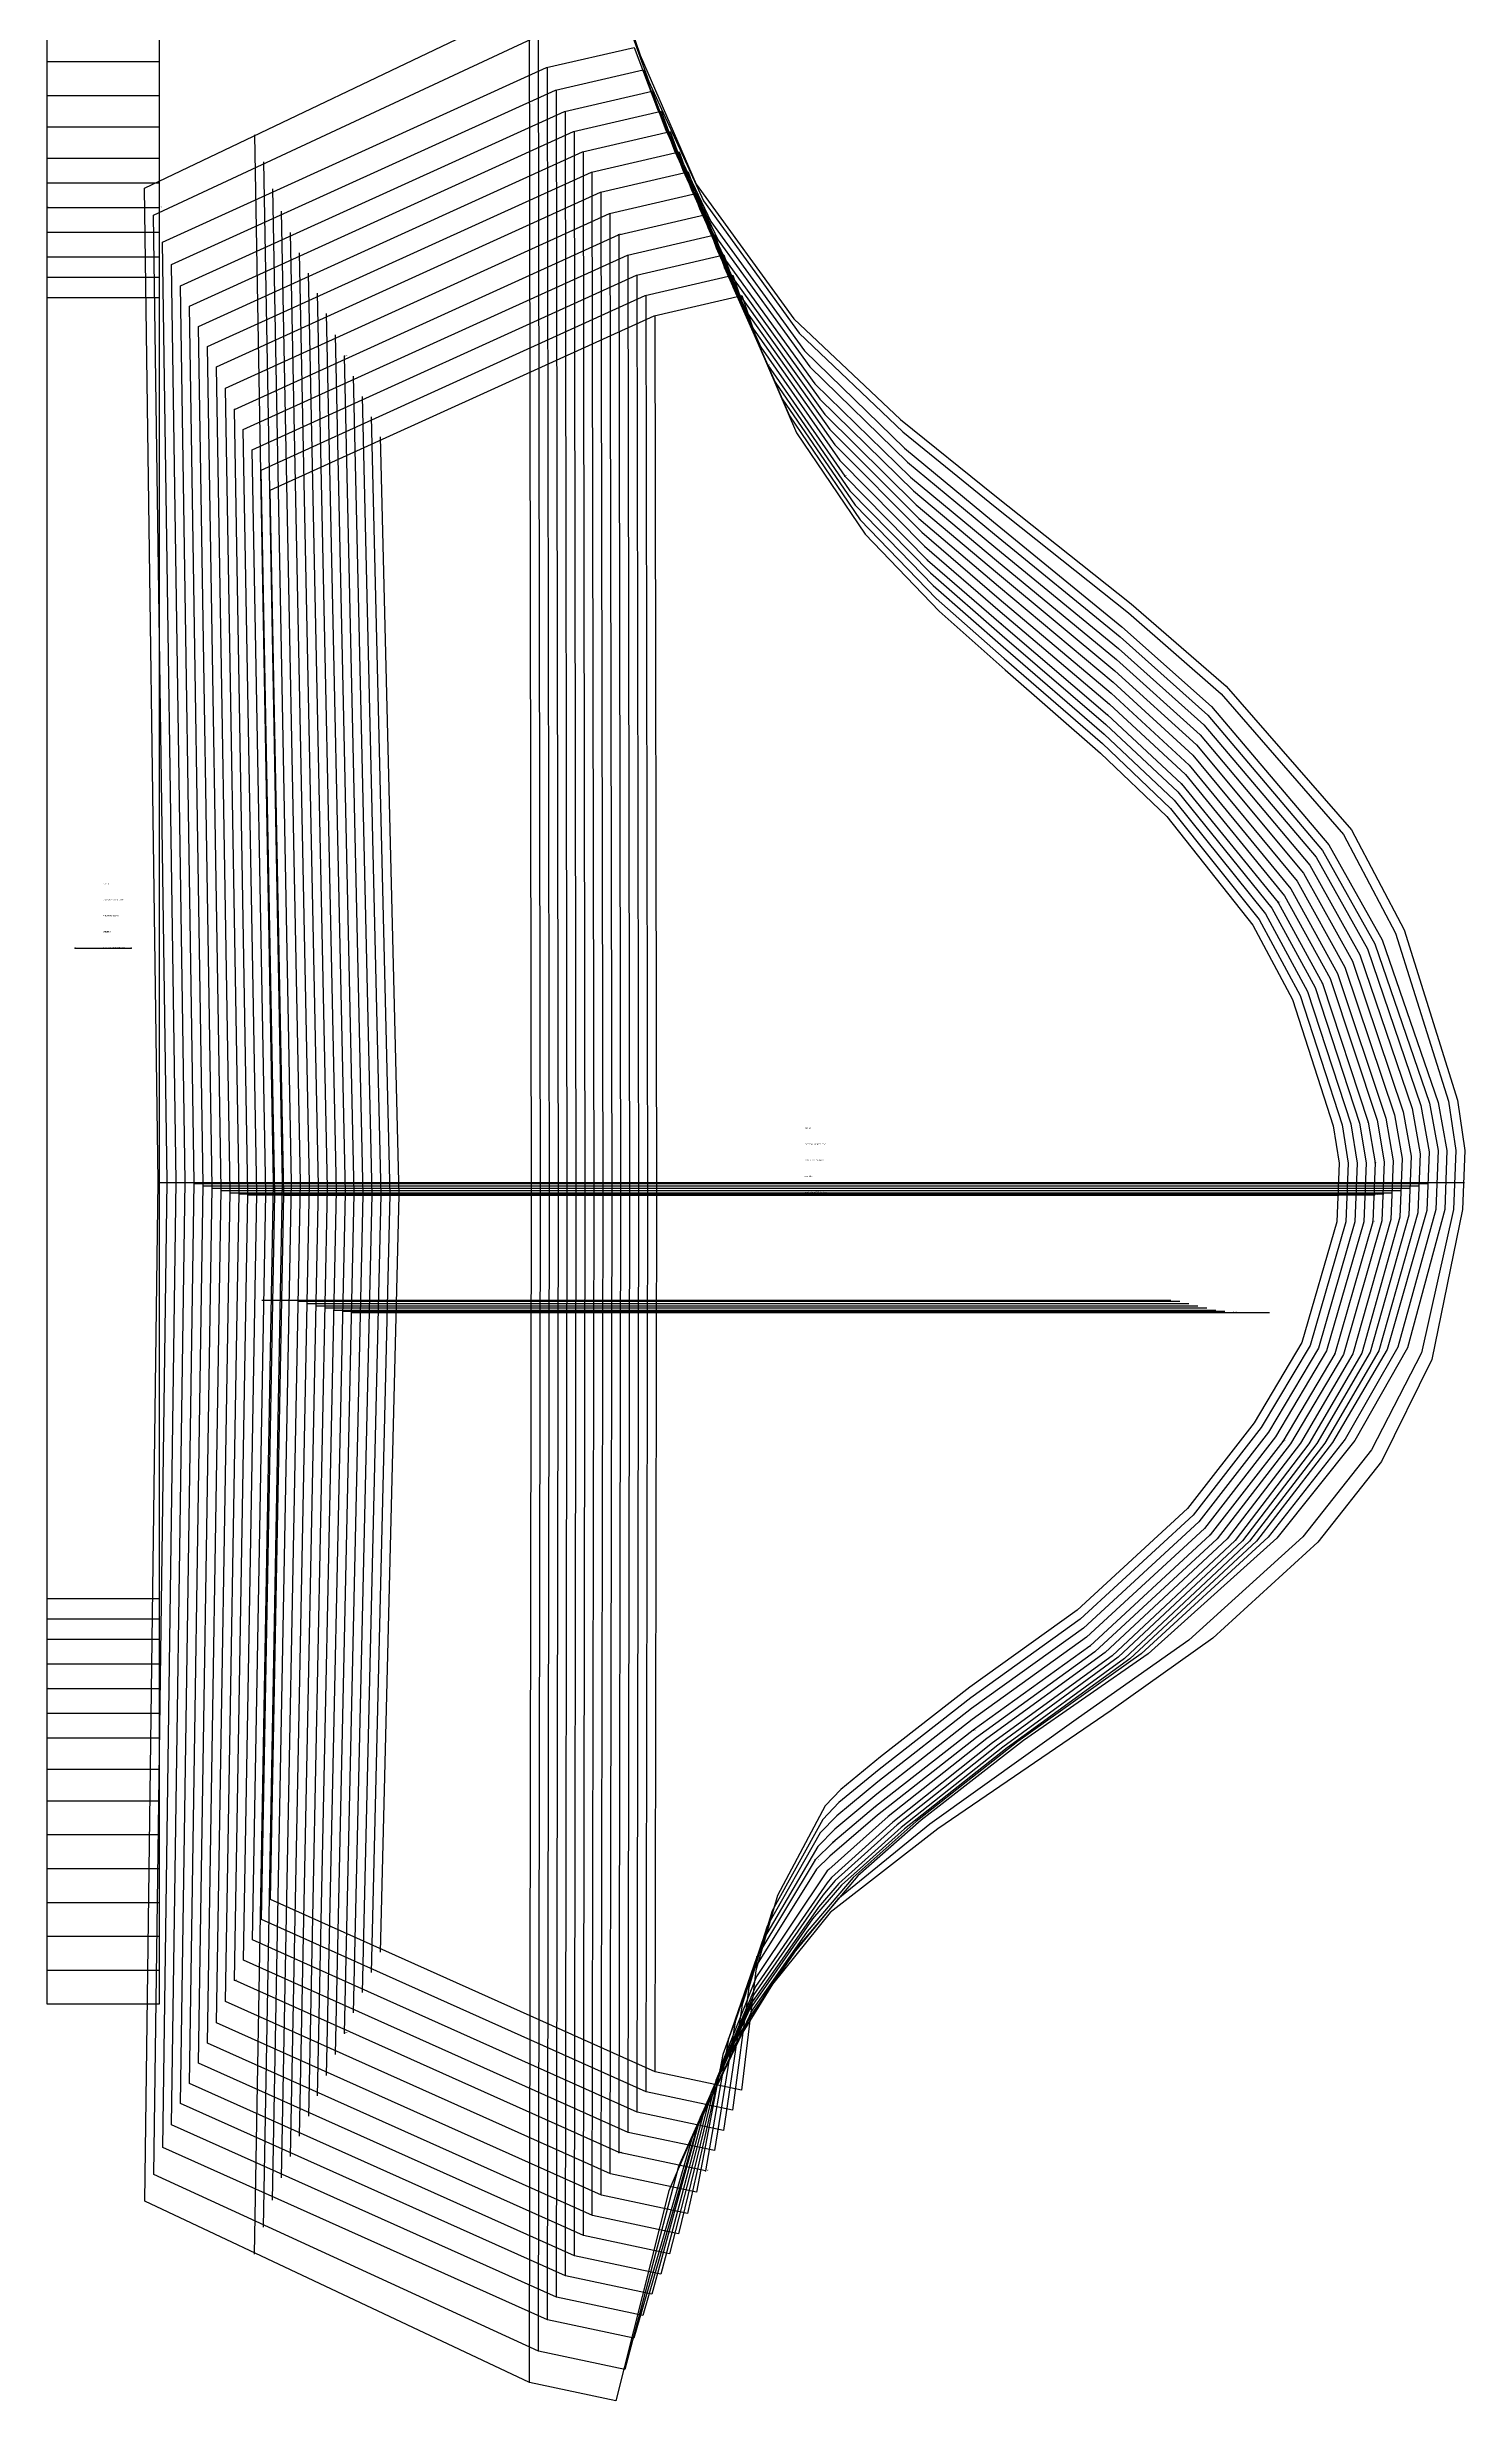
# Model space of a CAD drawing. Extents: x -839 to 1721, y -537 to 682.
# Drawn here: x 418 to 734, y -536 to -11 of the extents above; entities that cross this region are included whole.
import ezdxf

# ---------------------------------------------------------------- set-up
doc = ezdxf.new("R2010")
doc.units = 0

# ---------------------------------------------------------------- blocks, each defined once
blk = doc.blocks.new('GMG1016S19-CU_42')
at = {"layer": '1'}
for points in [[(418.2187, -357.2231), (418.2187, -67.2516)], [(418.2187, -67.2516), (443.2199, -67.2516)], [(443.2199, -67.2516), (443.2199, -357.2231)], [(443.2199, -357.2231), (418.2187, -357.2231)]]:
    blk.add_lwpolyline(points, dxfattribs=at)
at = {"layer": '5'}
blk.add_line((424.4696, -212.2374), (436.9715, -212.2374), dxfattribs=at)
at = {"layer": '6'}
blk.add_line((443.2199, -67.2516), (443.2199, -357.2231), dxfattribs=at)
at = {"layer": '7'}
blk.add_line((424.4696, -212.2374), (436.9715, -212.2374), dxfattribs=at)
at = {"layer": '1'}
for s, p in [('SIZE: 42', (430.718, -208.6814)), ('Piece Name: GMG1016S19-CU', (430.718, -212.2374))]:
    blk.add_text(s, height=0.25, dxfattribs=at).set_placement(p)
blk = doc.blocks.new('GMG1016S19-CU_44')
at = {"layer": '1'}
for points in [[(418.2187, -361.7265), (418.2187, -62.7457)], [(418.2187, -62.7457), (443.2199, -62.7457)], [(443.2199, -62.7457), (443.2199, -361.7265)], [(443.2199, -361.7265), (418.2187, -361.7265)]]:
    blk.add_lwpolyline(points, dxfattribs=at)
at = {"layer": '5'}
blk.add_line((424.4696, -212.2348), (436.9715, -212.2348), dxfattribs=at)
at = {"layer": '6'}
blk.add_line((443.2199, -62.7457), (443.2199, -361.7265), dxfattribs=at)
at = {"layer": '7'}
blk.add_line((424.4696, -212.2348), (436.9715, -212.2348), dxfattribs=at)
at = {"layer": '1'}
for s, p in [('SIZE: 44', (430.718, -208.6788)), ('Piece Name: GMG1016S19-CU', (430.718, -212.2348))]:
    blk.add_text(s, height=0.25, dxfattribs=at).set_placement(p)
blk = doc.blocks.new('GMG1016S19-CU_46')
at = {"layer": '1'}
for points in [[(418.2187, -366.2401), (418.2187, -58.2372)], [(418.2187, -58.2372), (443.2199, -58.2372)], [(443.2199, -58.2372), (443.2199, -366.2401)], [(443.2199, -366.2401), (418.2187, -366.2401)]]:
    blk.add_lwpolyline(points, dxfattribs=at)
at = {"layer": '5'}
blk.add_line((424.4696, -212.2374), (436.9715, -212.2374), dxfattribs=at)
at = {"layer": '6'}
blk.add_line((443.2199, -58.2372), (443.2199, -366.2401), dxfattribs=at)
at = {"layer": '7'}
blk.add_line((424.4696, -212.2374), (436.9715, -212.2374), dxfattribs=at)
at = {"layer": '1'}
for s, p in [('SIZE: 46', (430.718, -208.6814)), ('Piece Name: GMG1016S19-CU', (430.718, -212.2374))]:
    blk.add_text(s, height=0.25, dxfattribs=at).set_placement(p)
blk = doc.blocks.new('GMG1016S19-CU_48')
at = {"layer": '1'}
for points in [[(418.2187, -371.7392), (418.2187, -52.7381)], [(418.2187, -52.7381), (443.2199, -52.7381)], [(443.2199, -52.7381), (443.2199, -371.7392)], [(443.2199, -371.7392), (418.2187, -371.7392)]]:
    blk.add_lwpolyline(points, dxfattribs=at)
at = {"layer": '5'}
blk.add_line((424.4696, -212.2374), (436.9715, -212.2374), dxfattribs=at)
at = {"layer": '6'}
blk.add_line((443.2199, -52.7381), (443.2199, -371.7392), dxfattribs=at)
at = {"layer": '7'}
blk.add_line((424.4696, -212.2374), (436.9715, -212.2374), dxfattribs=at)
at = {"layer": '1'}
for s, p in [('SIZE: 48', (430.718, -208.6814)), ('Piece Name: GMG1016S19-CU', (430.718, -212.2374))]:
    blk.add_text(s, height=0.25, dxfattribs=at).set_placement(p)
blk = doc.blocks.new('GMG1016S19-CU_50')
at = {"layer": '1'}
for points in [[(418.2187, -377.2383), (418.2187, -47.239)], [(418.2187, -47.239), (443.2199, -47.239)], [(443.2199, -47.239), (443.2199, -377.2383)], [(443.2199, -377.2383), (418.2187, -377.2383)]]:
    blk.add_lwpolyline(points, dxfattribs=at)
at = {"layer": '2'}
for p in [(418.2187, -47.239), (418.2187, -47.239), (443.2199, -47.239), (443.2199, -47.239), (424.4696, -212.2374), (436.9715, -212.2374), (418.2187, -377.2383), (418.2187, -377.2383), (443.2199, -377.2383)]:
    blk.add_point(p, dxfattribs=at)
at = {"layer": '4'}
for p in [(443.2199, -47.239, -3.998), (443.2199, -47.239, -3.998), (443.2199, -377.2383, -3.998)]:
    blk.add_point(p, dxfattribs=at)
at = {"layer": '5'}
blk.add_line((424.4696, -212.2374), (436.9715, -212.2374), dxfattribs=at)
at = {"layer": '6'}
blk.add_line((443.2199, -47.239), (443.2199, -377.2383), dxfattribs=at)
at = {"layer": '7'}
blk.add_line((424.4696, -212.2374), (436.9715, -212.2374), dxfattribs=at)
at = {"layer": '1'}
for s, p in [('SIZE: 50', (430.718, -198.0134)), ('CATEGORY: SLEEVE CUFF', (430.718, -201.5694)), ('ANNOTATION: 2XRIB', (430.718, -205.1254)), ('Quantity: 0', (430.718, -208.6814)), ('Piece Name: GMG1016S19-CU', (430.718, -212.2374))]:
    blk.add_text(s, height=0.25, dxfattribs=at).set_placement(p)
at = {"layer": '2'}
for s, p in [('# 3', (418.2187, -47.239)), ('# 3', (418.2187, -47.239)), ('# 4', (443.2199, -47.239)), ('# 4', (443.2199, -47.239)), ('# 2', (418.2187, -377.2383)), ('# 2', (418.2187, -377.2383)), ('# 1', (443.2199, -377.2383))]:
    blk.add_text(s, height=0.25, dxfattribs=at).set_placement(p)
blk = doc.blocks.new('GMG1016S19-CU_52')
at = {"layer": '1'}
for points in [[(418.2187, -382.7374), (418.2187, -41.7399)], [(418.2187, -41.7399), (443.2199, -41.7399)], [(443.2199, -41.7399), (443.2199, -382.7374)], [(443.2199, -382.7374), (418.2187, -382.7374)]]:
    blk.add_lwpolyline(points, dxfattribs=at)
at = {"layer": '5'}
blk.add_line((424.4696, -212.2374), (436.9715, -212.2374), dxfattribs=at)
at = {"layer": '6'}
blk.add_line((443.2199, -41.7399), (443.2199, -382.7374), dxfattribs=at)
at = {"layer": '7'}
blk.add_line((424.4696, -212.2374), (436.9715, -212.2374), dxfattribs=at)
at = {"layer": '1'}
for s, p in [('SIZE: 52', (430.718, -208.6814)), ('Piece Name: GMG1016S19-CU', (430.718, -212.2374))]:
    blk.add_text(s, height=0.25, dxfattribs=at).set_placement(p)
blk = doc.blocks.new('GMG1016S19-CU_54')
at = {"layer": '1'}
for points in [[(418.2187, -388.2365), (418.2187, -36.2408)], [(418.2187, -36.2408), (443.2199, -36.2408)], [(443.2199, -36.2408), (443.2199, -388.2365)], [(443.2199, -388.2365), (418.2187, -388.2365)]]:
    blk.add_lwpolyline(points, dxfattribs=at)
at = {"layer": '5'}
blk.add_line((424.4696, -212.2374), (436.9715, -212.2374), dxfattribs=at)
at = {"layer": '6'}
blk.add_line((443.2199, -36.2408), (443.2199, -388.2365), dxfattribs=at)
at = {"layer": '7'}
blk.add_line((424.4696, -212.2374), (436.9715, -212.2374), dxfattribs=at)
at = {"layer": '1'}
for s, p in [('SIZE: 54', (430.718, -208.6814)), ('Piece Name: GMG1016S19-CU', (430.718, -212.2374))]:
    blk.add_text(s, height=0.25, dxfattribs=at).set_placement(p)
blk = doc.blocks.new('GMG1016S19-CU_56')
at = {"layer": '1'}
for points in [[(418.2187, -395.2393), (418.2187, -29.238)], [(418.2187, -29.238), (443.2199, -29.238)], [(443.2199, -29.238), (443.2199, -395.2393)], [(443.2199, -395.2393), (418.2187, -395.2393)]]:
    blk.add_lwpolyline(points, dxfattribs=at)
at = {"layer": '5'}
blk.add_line((424.4696, -212.2374), (436.9715, -212.2374), dxfattribs=at)
at = {"layer": '6'}
blk.add_line((443.2199, -29.238), (443.2199, -395.2393), dxfattribs=at)
at = {"layer": '7'}
blk.add_line((424.4696, -212.2374), (436.9715, -212.2374), dxfattribs=at)
at = {"layer": '1'}
for s, p in [('SIZE: 56', (430.718, -208.6814)), ('Piece Name: GMG1016S19-CU', (430.718, -212.2374))]:
    blk.add_text(s, height=0.25, dxfattribs=at).set_placement(p)
blk = doc.blocks.new('GMG1016S19-CU_58')
at = {"layer": '1'}
for points in [[(418.2187, -402.2446), (418.2187, -22.2327)], [(418.2187, -22.2327), (443.2199, -22.2327)], [(443.2199, -22.2327), (443.2199, -402.2446)], [(443.2199, -402.2446), (418.2187, -402.2446)]]:
    blk.add_lwpolyline(points, dxfattribs=at)
at = {"layer": '5'}
blk.add_line((424.4696, -212.2374), (436.9715, -212.2374), dxfattribs=at)
at = {"layer": '6'}
blk.add_line((443.2199, -22.2327), (443.2199, -402.2446), dxfattribs=at)
at = {"layer": '7'}
blk.add_line((424.4696, -212.2374), (436.9715, -212.2374), dxfattribs=at)
at = {"layer": '1'}
for s, p in [('SIZE: 58', (430.718, -208.6814)), ('Piece Name: GMG1016S19-CU', (430.718, -212.2374))]:
    blk.add_text(s, height=0.25, dxfattribs=at).set_placement(p)
blk = doc.blocks.new('GMG1016S19-CU_60')
at = {"layer": '1'}
for points in [[(418.2187, -409.7884), (418.2187, -14.6863)], [(418.2187, -14.6863), (443.2199, -14.6863)], [(443.2199, -14.6863), (443.2199, -409.7884)], [(443.2199, -409.7884), (418.2187, -409.7884)]]:
    blk.add_lwpolyline(points, dxfattribs=at)
at = {"layer": '5'}
blk.add_line((424.4696, -212.2348), (436.9715, -212.2348), dxfattribs=at)
at = {"layer": '6'}
blk.add_line((443.2199, -14.6863), (443.2199, -409.7884), dxfattribs=at)
at = {"layer": '7'}
blk.add_line((424.4696, -212.2348), (436.9715, -212.2348), dxfattribs=at)
at = {"layer": '1'}
for s, p in [('SIZE: 60', (430.718, -208.6814)), ('Piece Name: GMG1016S19-CU', (430.718, -212.2374))]:
    blk.add_text(s, height=0.25, dxfattribs=at).set_placement(p)
blk = doc.blocks.new('GMG1016S19-CU_62')
at = {"layer": '1'}
for points in [[(418.2187, -417.3322), (418.2187, -7.1425)], [(418.2187, -7.1425), (443.2199, -7.1425)], [(443.2199, -7.1425), (443.2199, -417.3322)], [(443.2199, -417.3322), (418.2187, -417.3322)]]:
    blk.add_lwpolyline(points, dxfattribs=at)
at = {"layer": '5'}
blk.add_line((424.4696, -212.2348), (436.9715, -212.2348), dxfattribs=at)
at = {"layer": '6'}
blk.add_line((443.2199, -7.1425), (443.2199, -417.3322), dxfattribs=at)
at = {"layer": '7'}
blk.add_line((424.4696, -212.2348), (436.9715, -212.2348), dxfattribs=at)
at = {"layer": '1'}
for s, p in [('SIZE: 62', (430.718, -208.6814)), ('Piece Name: GMG1016S19-CU', (430.718, -212.2374))]:
    blk.add_text(s, height=0.25, dxfattribs=at).set_placement(p)
blk = doc.blocks.new('GMG1016S19-CU_64')
at = {"layer": '1'}
for points in [[(418.2187, -424.8913), (418.2187, 0.4166)], [(418.2187, 0.4166), (443.2199, 0.4166)], [(443.2199, 0.4166), (443.2199, -424.8913)], [(443.2199, -424.8913), (418.2187, -424.8913)]]:
    blk.add_lwpolyline(points, dxfattribs=at)
at = {"layer": '5'}
blk.add_line((424.4696, -212.2348), (436.9715, -212.2348), dxfattribs=at)
at = {"layer": '6'}
blk.add_line((443.2199, 0.4166), (443.2199, -424.8913), dxfattribs=at)
at = {"layer": '7'}
blk.add_line((424.4696, -212.2348), (436.9715, -212.2348), dxfattribs=at)
at = {"layer": '1'}
for s, p in [('SIZE: 64', (430.718, -208.6814)), ('Piece Name: GMG1016S19-CU', (430.718, -212.2374))]:
    blk.add_text(s, height=0.25, dxfattribs=at).set_placement(p)
blk = doc.blocks.new('GMG1016S19-CU_66')
at = {"layer": '1'}
for points in [[(418.2187, -432.4249), (418.2187, 7.9502)], [(418.2187, 7.9502), (443.2199, 7.9502)], [(443.2199, 7.9502), (443.2199, -432.4249)], [(443.2199, -432.4249), (418.2187, -432.4249)]]:
    blk.add_lwpolyline(points, dxfattribs=at)
at = {"layer": '5'}
blk.add_line((424.4696, -212.2348), (436.9715, -212.2348), dxfattribs=at)
at = {"layer": '6'}
blk.add_line((443.2199, 7.9502), (443.2199, -432.4249), dxfattribs=at)
at = {"layer": '7'}
blk.add_line((424.4696, -212.2348), (436.9715, -212.2348), dxfattribs=at)
at = {"layer": '1'}
for s, p in [('SIZE: 66', (430.718, -208.6814)), ('Piece Name: GMG1016S19-CU', (430.718, -212.2374))]:
    blk.add_text(s, height=0.25, dxfattribs=at).set_placement(p)
blk = doc.blocks.new('GMG1016S19-CU_68')
at = {"layer": '1'}
for points in [[(418.2187, -439.9687), (418.2187, 15.4941)], [(418.2187, 15.4941), (443.2199, 15.4941)], [(443.2199, 15.4941), (443.2199, -439.9687)], [(443.2199, -439.9687), (418.2187, -439.9687)]]:
    blk.add_lwpolyline(points, dxfattribs=at)
at = {"layer": '5'}
blk.add_line((424.4696, -212.2348), (436.9715, -212.2348), dxfattribs=at)
at = {"layer": '6'}
blk.add_line((443.2199, 15.4941), (443.2199, -439.9687), dxfattribs=at)
at = {"layer": '7'}
blk.add_line((424.4696, -212.2348), (436.9715, -212.2348), dxfattribs=at)
at = {"layer": '1'}
for s, p in [('SIZE: 68', (430.718, -208.6814)), ('Piece Name: GMG1016S19-CU', (430.718, -212.2374))]:
    blk.add_text(s, height=0.25, dxfattribs=at).set_placement(p)
blk = doc.blocks.new('GMG1016S19-CU_70')
at = {"layer": '1'}
for points in [[(418.2187, -447.5125), (418.2187, 23.0378)], [(418.2187, 23.0378), (443.2199, 23.0378)], [(443.2199, 23.0378), (443.2199, -447.5125)], [(443.2199, -447.5125), (418.2187, -447.5125)]]:
    blk.add_lwpolyline(points, dxfattribs=at)
at = {"layer": '5'}
blk.add_line((424.4696, -212.2348), (436.9715, -212.2348), dxfattribs=at)
at = {"layer": '6'}
blk.add_line((443.2199, 23.0378), (443.2199, -447.5125), dxfattribs=at)
at = {"layer": '7'}
blk.add_line((424.4696, -212.2348), (436.9715, -212.2348), dxfattribs=at)
at = {"layer": '1'}
for s, p in [('SIZE: 70', (430.718, -208.6814)), ('Piece Name: GMG1016S19-CU', (430.718, -212.2374))]:
    blk.add_text(s, height=0.25, dxfattribs=at).set_placement(p)
blk = doc.blocks.new('GMG1016S19-SS_42')
at = {"layer": '1'}
for points in [[(467.9544, -110.2107), (553.5422, -71.3258), (573.0545, -66.8046)], [(573.0545, -66.8046), (576.6943, -77.6174), (585.2338, -97.4014), (600.5551, -120.0074), (617.0118, -137.1575), (631.7412, -150.2258), (652.9883, -168.8211), (667.7508, -182.9207), (686.938, -207.1345), (695.7924, -223.642), (704.8501, -251.7979), (706.181, -260.1037), (706.181, -260.1037), (705.6654, -273.2177), (697.86, -300.1112), (687.2072, -318.0157), (672.366, -337.0657), (647.7509, -359.7403), (623.885, -376.8446), (603.9181, -392.4199), (595.1297, -399.6716), (591.6118, -403.3038), (580.9641, -423.2936), (576.1508, -439.9865), (572.9555, -466.626)], [(467.9773, -424.1547), (470.9923, -266.9769), (467.9544, -110.2107)], [(572.9555, -466.626), (553.7353, -462.5467), (467.9773, -424.1547)]]:
    blk.add_lwpolyline(points, dxfattribs=at)
at = {"layer": '5'}
blk.add_line((494.0961, -293.3904), (690.6565, -293.3904), dxfattribs=at)
at = {"layer": '7'}
blk.add_line((494.0961, -293.3904), (690.6565, -293.3904), dxfattribs=at)
at = {"layer": '8'}
blk.add_line((470.9897, -267.2258), (706.0794, -267.2309), dxfattribs=at)
for points in [[(553.6439, -71.2877), (553.9969, -267.2208), (553.6489, -462.5264)], [(492.5518, -435.9174), (496.6843, -267.2258), (492.5061, -98.3234)]]:
    blk.add_lwpolyline(points, dxfattribs=at)
at = {"layer": '1'}
for s, p in [('SIZE: 42', (587.0677, -263.1593)), ('Piece Name: GMG1016S19-SS', (587.0677, -266.7153))]:
    blk.add_text(s, height=0.25, dxfattribs=at).set_placement(p)
blk = doc.blocks.new('GMG1016S19-SS_44')
at = {"layer": '1'}
for points in [[(465.9529, -105.7098), (551.5407, -66.8249), (571.0556, -62.3037)], [(571.0556, -62.3037), (574.8173, -73.3832), (583.6387, -93.6397), (599.4172, -116.7766), (616.3615, -134.3127), (631.5203, -147.6706), (653.3846, -166.6723), (668.5788, -181.0919), (688.3477, -205.8696), (697.4561, -222.7657), (706.7982, -251.5921), (708.18, -260.0986), (708.18, -260.0986), (707.6669, -273.2151), (699.6939, -300.7284), (688.8074, -319.0444), (673.6335, -338.5414), (648.462, -361.7443), (624.0603, -379.2525), (603.6463, -395.1885), (594.6902, -402.6028), (591.0657, -406.3188), (579.8262, -426.7099), (574.6319, -443.7965), (570.9565, -471.1269)], [(465.9758, -428.6555), (468.9907, -266.9718), (465.9529, -105.7098)], [(570.9565, -471.1269), (551.7338, -467.0476), (465.9758, -428.6555)]]:
    blk.add_lwpolyline(points, dxfattribs=at)
at = {"layer": '5'}
blk.add_line((492.0946, -293.3904), (688.6576, -293.3904), dxfattribs=at)
at = {"layer": '7'}
blk.add_line((492.0946, -293.3904), (688.6576, -293.3904), dxfattribs=at)
at = {"layer": '8'}
blk.add_line((468.9882, -267.2208), (708.0784, -267.2233), dxfattribs=at)
for points in [[(551.6449, -66.7868), (552.003, -267.2309), (551.6474, -467.0273)], [(490.5477, -440.4183), (494.6828, -267.2233), (490.5045, -93.8251)]]:
    blk.add_lwpolyline(points, dxfattribs=at)
at = {"layer": '1'}
for s, p in [('SIZE: 44', (587.0652, -263.1593)), ('Piece Name: GMG1016S19-SS', (587.0652, -266.7153))]:
    blk.add_text(s, height=0.25, dxfattribs=at).set_placement(p)
blk = doc.blocks.new('GMG1016S19-SS_46')
at = {"layer": '1'}
for points in [[(463.9539, -101.2064), (549.5417, -62.3215), (569.054, -57.8003)], [(569.054, -57.8003), (572.9453, -69.1465), (582.0411, -89.8805), (598.2818, -113.5406), (615.7138, -131.4654), (631.2993, -145.1153), (653.7808, -164.5311), (669.4094, -179.2605), (689.7599, -204.6047), (699.1223, -221.8894), (708.749, -251.3889), (710.1815, -260.096), (710.1815, -260.096), (709.6659, -273.2126), (701.5277, -301.3456), (690.4025, -320.0756), (674.8984, -340.0146), (649.1733, -363.7534), (624.2305, -381.6605), (603.372, -397.9571), (594.2356, -405.5415), (590.517, -409.3388), (578.6883, -430.1237), (573.1129, -447.6039), (568.955, -475.6277)], [(463.9768, -433.159), (466.9918, -266.9693), (463.9539, -101.2064)], [(568.955, -475.6277), (549.7348, -471.5485), (463.9768, -433.159)]]:
    blk.add_lwpolyline(points, dxfattribs=at)
at = {"layer": '5'}
blk.add_line((490.0956, -293.3904), (686.656, -293.3904), dxfattribs=at)
at = {"layer": '7'}
blk.add_line((490.0956, -293.3904), (686.656, -293.3904), dxfattribs=at)
at = {"layer": '8'}
blk.add_line((466.9892, -267.2182), (710.0799, -267.2208), dxfattribs=at)
for points in [[(549.6434, -62.2834), (550.0117, -267.236), (549.6484, -471.5307)], [(488.5411, -444.9217), (492.6839, -267.2208), (488.5056, -89.3217)]]:
    blk.add_lwpolyline(points, dxfattribs=at)
at = {"layer": '1'}
for s, p in [('SIZE: 46', (587.0677, -263.1567)), ('Piece Name: GMG1016S19-SS', (587.0677, -266.7128))]:
    blk.add_text(s, height=0.25, dxfattribs=at).set_placement(p)
blk = doc.blocks.new('GMG1016S19-SS_48')
at = {"layer": '1'}
for points in [[(461.9549, -96.7055), (547.5428, -57.8231), (567.0551, -53.2994)], [(567.0551, -53.2994), (571.0708, -64.9098), (580.4434, -86.1213), (597.1464, -110.3097), (615.0661, -128.6231), (631.0783, -142.5601), (654.1771, -162.3873), (670.2375, -177.4317), (691.1721, -203.3398), (700.7861, -221.0131), (710.6971, -251.1857), (712.1805, -260.0935), (712.1805, -260.0935), (711.6674, -273.2101), (703.3616, -301.9654), (692.0027, -321.1094), (676.1684, -341.4903), (649.887, -365.755), (624.4057, -384.0684), (603.1002, -400.7206), (593.7784, -408.4879), (589.9735, -412.3564), (577.5503, -433.5425), (571.5966, -451.4114), (566.956, -480.1286)], [(461.9778, -437.6573), (464.9928, -266.9667), (461.9549, -96.7055)], [(566.956, -480.1286), (547.7358, -476.0519), (461.9778, -437.6573)]]:
    blk.add_lwpolyline(points, dxfattribs=at)
at = {"layer": '5'}
blk.add_line((488.0966, -293.3904), (684.6571, -293.3904), dxfattribs=at)
at = {"layer": '7'}
blk.add_line((488.0966, -293.3904), (684.6571, -293.3904), dxfattribs=at)
at = {"layer": '8'}
blk.add_line((464.9902, -267.2182), (712.0789, -267.2182), dxfattribs=at)
for points in [[(547.6444, -57.785), (548.0177, -267.2462), (547.6495, -476.0291)], [(486.5371, -449.42), (490.6849, -267.2182), (486.5066, -84.8208)]]:
    blk.add_lwpolyline(points, dxfattribs=at)
at = {"layer": '1'}
for s, p in [('SIZE: 48', (587.0677, -263.1567)), ('Piece Name: GMG1016S19-SS', (587.0677, -266.7128))]:
    blk.add_text(s, height=0.25, dxfattribs=at).set_placement(p)
blk = doc.blocks.new('GMG1016S19-SS_50')
at = {"layer": '1'}
for points in [[(459.9687, -92.2071), (545.5336, -53.3223), (565.0459, -48.8011)], [(565.0459, -48.8011), (569.1912, -60.6679), (578.8432, -82.3595), (596.0034, -107.0738), (614.4108, -125.7758), (630.8522, -139.9998), (654.5657, -160.236), (671.0579, -175.6029), (692.5717, -202.0723), (702.4421, -220.1317), (712.6377, -250.9775), (714.1693, -260.091), (714.1693, -260.091), (713.6562, -273.2075), (705.1879, -302.5775), (693.5902, -322.1381), (677.4257, -342.9636), (650.5931, -367.759), (624.5708, -386.4763), (602.8233, -403.4892), (593.3009, -411.4445), (589.4172, -415.3739), (576.4073, -436.9563), (570.0726, -455.2188), (564.9469, -484.6295)], [(459.9687, -442.1582), (462.9836, -266.9642), (459.9687, -92.2071)], [(564.9469, -484.6295), (545.7267, -480.5503), (459.9687, -442.1582)]]:
    blk.add_lwpolyline(points, dxfattribs=at)
at = {"layer": '2'}
for p in [(565.0459, -48.8011), (565.0459, -48.8011), (545.6352, -53.2842), (484.5203, -80.3225), (459.9687, -92.2071), (459.9687, -92.2071), (714.1693, -260.091), (714.1693, -260.091), (462.9811, -267.2182), (714.0677, -267.2182), (486.0875, -293.3904), (682.6479, -293.3904), (459.9687, -442.1582), (459.9687, -442.1582), (484.5228, -453.9209), (545.6403, -480.5299), (564.9469, -484.6295), (564.9469, -484.6295)]:
    blk.add_point(p, dxfattribs=at)
at = {"layer": '3'}
for p in [(545.5336, -53.3223), (569.1912, -60.6679), (578.8432, -82.3595), (596.0034, -107.0738), (614.4108, -125.7758), (630.8522, -139.9998), (654.5657, -160.236), (671.0579, -175.6029), (692.5717, -202.0723), (702.4421, -220.1317), (712.6377, -250.9775), (462.9836, -266.9642), (488.6757, -267.2182), (546.0213, -267.2512), (713.6562, -273.2075), (705.1879, -302.5775), (693.5902, -322.1381), (677.4257, -342.9636), (650.5931, -367.759), (624.5708, -386.4763), (602.8233, -403.4892), (593.3009, -411.4445), (589.4172, -415.3739), (576.4073, -436.9563), (570.0726, -455.2188), (545.7267, -480.5503)]:
    blk.add_point(p, dxfattribs=at)
at = {"layer": '4'}
for p in [(714.1693, -260.091, -3.998), (593.3009, -411.4445, -3.998)]:
    blk.add_point(p, dxfattribs=at)
at = {"layer": '5'}
blk.add_line((486.0875, -293.3904), (682.6479, -293.3904), dxfattribs=at)
at = {"layer": '7'}
blk.add_line((486.0875, -293.3904), (682.6479, -293.3904), dxfattribs=at)
at = {"layer": '8'}
blk.add_line((462.9811, -267.2182), (714.0677, -267.2182), dxfattribs=at)
for points in [[(545.6352, -53.2842), (546.0213, -267.2512), (545.6403, -480.5299)], [(484.5228, -453.9209), (488.6757, -267.2182), (484.5203, -80.3225)]]:
    blk.add_lwpolyline(points, dxfattribs=at)
at = {"layer": '1'}
for s, p in [('SIZE: 50', (587.0677, -252.4913)), ('CATEGORY: SHORT SLEEVE', (587.0677, -256.0473)), ('ANNOTATION: 2XFABRIC', (587.0677, -259.6033)), ('Quantity: 0', (587.0677, -263.1593)), ('Piece Name: GMG1016S19-SS', (587.0677, -266.7153))]:
    blk.add_text(s, height=0.25, dxfattribs=at).set_placement(p)
at = {"layer": '2'}
for s, p in [('# 4', (565.0459, -48.8011)), ('# 4', (565.0459, -48.8011)), ('# 4', (545.6352, -53.2842)), ('# 20', (484.5203, -80.3225)), ('# 3', (459.9687, -92.2071)), ('# 3', (459.9687, -92.2071)), ('# 8', (714.1693, -260.091)), ('# 16', (462.9811, -267.2182)), ('# 17', (714.0677, -267.2182)), ('# 15', (486.0875, -293.3904)), ('# 15', (682.6479, -293.3904)), ('# 1', (459.9687, -442.1582)), ('# 18', (484.5228, -453.9209)), ('# 14', (545.6403, -480.5299)), ('# 14', (564.9469, -484.6295)), ('# 14', (564.9469, -484.6295))]:
    blk.add_text(s, height=0.25, dxfattribs=at).set_placement(p)
at = {"layer": '3'}
for s, p in [('# 4', (545.5336, -53.3223)), ('# 5', (578.8432, -82.3595)), ('# 6', (596.0034, -107.0738)), ('# 7', (692.5717, -202.0723)), ('# 2', (462.9836, -266.9642)), ('# 19', (488.6757, -267.2182)), ('# 9', (713.6562, -273.2075)), ('# 10', (693.5902, -322.1381)), ('# 11', (624.5708, -386.4763)), ('# 12', (593.3009, -411.4445)), ('# 13', (589.4172, -415.3739)), ('# 14', (545.7267, -480.5503))]:
    blk.add_text(s, height=0.25, dxfattribs=at).set_placement(p)
at = {"layer": '8'}
for p in [(545.6352, -53.2842), (462.9811, -267.2182), (484.5228, -453.9209)]:
    blk.add_text('NM', height=0.25, dxfattribs=at).set_placement(p)
blk = doc.blocks.new('GMG1016S19-SS_52')
at = {"layer": '1'}
for points in [[(457.9493, -87.4548), (543.5499, -48.5699), (563.0622, -44.0487)], [(563.0622, -44.0487), (567.3319, -56.1848), (577.2633, -78.3489), (594.8808, -103.5889), (613.7733, -122.6821), (630.644, -137.1982), (654.9746, -157.8433), (671.8986, -173.5252), (693.9966, -200.5584), (704.1211, -219.0039), (714.6011, -250.5253), (716.1861, -259.8395), (716.1861, -259.8395), (715.673, -272.9535), (707.1005, -302.7884), (695.3428, -322.6639), (678.9471, -343.8297), (651.726, -369.0367), (625.3201, -388.0689), (603.2551, -405.3637), (592.6811, -414.5179), (589.6585, -417.4414), (575.7139, -439.7731), (568.7975, -458.7469), (562.9631, -489.3818)], [(457.9849, -446.9105), (460.9999, -266.7128), (457.9493, -87.4548)], [(562.9631, -489.3818), (543.7429, -485.3026), (457.9849, -446.9105)]]:
    blk.add_lwpolyline(points, dxfattribs=at)
at = {"layer": '5'}
blk.add_line((484.1037, -293.1389), (680.6642, -293.1389), dxfattribs=at)
at = {"layer": '7'}
blk.add_line((484.1037, -293.1389), (680.6642, -293.1389), dxfattribs=at)
at = {"layer": '8'}
blk.add_line((460.9973, -266.9642), (716.0845, -266.9642), dxfattribs=at)
for points in [[(543.6515, -48.5318), (544.0452, -267.2589), (543.6566, -485.2823)], [(482.5315, -458.6733), (486.6895, -266.9642), (482.501, -75.5701)]]:
    blk.add_lwpolyline(points, dxfattribs=at)
at = {"layer": '1'}
for s, p in [('SIZE: 52', (587.0677, -263.1593)), ('Piece Name: GMG1016S19-SS', (587.0677, -266.7153))]:
    blk.add_text(s, height=0.25, dxfattribs=at).set_placement(p)
blk = doc.blocks.new('GMG1016S19-SS_54')
at = {"layer": '1'}
for points in [[(455.9504, -82.705), (541.5509, -43.8201), (561.0632, -39.2989)], [(561.0632, -39.2989), (565.4599, -51.6992), (575.6682, -74.3408), (593.7479, -100.1065), (613.1281, -119.5883), (630.4255, -134.394), (655.3709, -155.448), (672.7292, -171.4475), (695.4089, -199.0421), (705.7873, -217.8736), (716.5518, -250.0707), (718.1876, -259.5881), (718.1876, -259.5881), (717.6745, -272.6995), (709.2061, -302.6055), (697.512, -322.5445), (681.1798, -343.7967), (654.0221, -369.1332), (627.6594, -388.2873), (605.6351, -405.6838), (592.4017, -417.5024), (592.069, -417.825), (576.3413, -441.3225), (568.2717, -461.4469), (560.9641, -494.1316)], [(455.9859, -451.6628), (459.0009, -266.4588), (455.9504, -82.705)], [(560.9641, -494.1316), (541.744, -490.0524), (455.9859, -451.6628)]]:
    blk.add_lwpolyline(points, dxfattribs=at)
at = {"layer": '5'}
blk.add_line((482.1048, -292.8875), (678.6652, -292.8875), dxfattribs=at)
at = {"layer": '7'}
blk.add_line((482.1048, -292.8875), (678.6652, -292.8875), dxfattribs=at)
at = {"layer": '8'}
blk.add_line((458.9984, -266.7128), (718.0834, -266.7102), dxfattribs=at)
for points in [[(541.6525, -43.782), (542.0538, -267.269), (541.6576, -490.0346)], [(480.5274, -463.423), (484.6905, -266.7102), (480.502, -70.8203)]]:
    blk.add_lwpolyline(points, dxfattribs=at)
at = {"layer": '1'}
for s, p in [('SIZE: 54', (587.0677, -263.1593)), ('Piece Name: GMG1016S19-SS', (587.0677, -266.7153))]:
    blk.add_text(s, height=0.25, dxfattribs=at).set_placement(p)
blk = doc.blocks.new('GMG1016S19-SS_56')
at = {"layer": '1'}
for points in [[(453.9488, -78.2016), (539.5494, -39.3192), (559.0617, -34.7955)], [(559.0617, -34.7955), (563.5956, -47.432), (574.0985, -70.4927), (592.643, -96.7131), (612.5058, -116.52), (630.2223, -131.5568), (655.7722, -152.9487), (673.5547, -169.2047), (696.8186, -197.2768), (707.451, -216.497), (718.5, -249.3646), (720.1866, -259.0826), (720.1866, -259.0826), (719.6735, -272.1966), (711.1874, -302.4556), (699.4119, -322.6512), (682.9502, -344.1828), (655.5512, -369.8748), (628.9421, -389.3109), (606.7171, -406.9538), (593.0291, -419.2651), (592.0385, -420.4615), (576.0949, -443.5831), (567.2506, -464.5229), (558.9626, -498.6325)], [(453.9844, -456.1612), (456.9994, -265.9558), (453.9488, -78.2016)], [(558.9626, -498.6325), (539.7424, -494.5533), (453.9844, -456.1612)]]:
    blk.add_lwpolyline(points, dxfattribs=at)
at = {"layer": '5'}
blk.add_line((480.1032, -292.3871), (676.6637, -292.3871), dxfattribs=at)
at = {"layer": '7'}
blk.add_line((480.1032, -292.3871), (676.6637, -292.3871), dxfattribs=at)
at = {"layer": '8'}
blk.add_line((456.9968, -266.2098), (720.0799, -266.2047), dxfattribs=at)
for points in [[(539.651, -39.2811), (540.0599, -267.2741), (539.6561, -494.533)], [(478.5208, -467.9239), (482.6889, -266.2073), (478.5005, -66.3169)]]:
    blk.add_lwpolyline(points, dxfattribs=at)
at = {"layer": '1'}
for s, p in [('SIZE: 56', (587.0677, -263.1567)), ('Piece Name: GMG1016S19-SS', (587.0677, -266.7128))]:
    blk.add_text(s, height=0.25, dxfattribs=at).set_placement(p)
blk = doc.blocks.new('GMG1016S19-SS_58')
at = {"layer": '1'}
for points in [[(451.9499, -73.7007), (537.5504, -34.8184), (557.0627, -30.2972)], [(557.0627, -30.2972), (561.7337, -43.1623), (572.5313, -66.6471), (591.5432, -93.3222), (611.886, -113.4466), (630.0217, -128.7222), (656.176, -150.4417), (674.3853, -166.9568), (698.2308, -195.5089), (709.1173, -215.1177), (720.4507, -248.661), (722.1881, -258.5797), (722.1881, -258.5797), (721.675, -271.6911), (713.0949, -302.2093), (701.2026, -322.5724), (684.5834, -344.2818), (656.9304, -370.1771), (630.0775, -389.7656), (607.6493, -407.5481), (593.8343, -419.956), (591.1038, -423.1895), (575.6936, -445.3611), (566.1178, -467.3093), (556.9636, -503.1334)], [(451.9854, -460.6621), (455.0004, -265.4529), (451.9499, -73.7007)], [(556.9636, -503.1334), (537.7435, -499.0542), (451.9854, -460.6621)]]:
    blk.add_lwpolyline(points, dxfattribs=at)
at = {"layer": '5'}
blk.add_line((478.1042, -291.8867), (674.6647, -291.8867), dxfattribs=at)
at = {"layer": '7'}
blk.add_line((478.1042, -291.8867), (674.6647, -291.8867), dxfattribs=at)
at = {"layer": '8'}
blk.add_line((454.9979, -265.7069), (722.0814, -265.6993), dxfattribs=at)
for points in [[(537.652, -34.7803), (538.0711, -267.2792), (537.6571, -499.0338)], [(476.5168, -472.4248), (480.69, -265.7018), (476.5015, -61.816)]]:
    blk.add_lwpolyline(points, dxfattribs=at)
at = {"layer": '1'}
for s, p in [('SIZE: 58', (587.0677, -263.1593)), ('Piece Name: GMG1016S19-SS', (587.0677, -266.7153))]:
    blk.add_text(s, height=0.25, dxfattribs=at).set_placement(p)
blk = doc.blocks.new('GMG1016S19-SS_60')
at = {"layer": '1'}
for points in [[(449.9484, -69.2023), (535.5489, -30.3175), (555.0612, -25.7963)], [(555.0612, -25.7963), (559.8694, -38.8976), (570.9616, -62.8015), (590.4408, -89.9262), (611.2663, -110.3758), (629.821, -125.8875), (656.5774, -147.9398), (675.2108, -164.714), (699.6405, -193.7436), (710.7809, -213.7385), (722.3989, -247.9548), (724.1871, -258.0768), (724.1871, -258.0768), (723.674, -271.1882), (714.9999, -301.9629), (702.9933, -322.4937), (686.2166, -344.3783), (658.3071, -370.4819), (631.2104, -390.2228), (608.579, -408.1425), (594.6395, -420.6469), (590.1309, -425.8996), (575.2923, -447.1391), (564.9824, -470.0931), (554.9621, -507.6343)], [(449.9839, -465.163), (452.9989, -264.95), (449.9484, -69.2023)], [(554.9621, -507.6343), (535.7419, -503.555), (449.9839, -465.163)]]:
    blk.add_lwpolyline(points, dxfattribs=at)
at = {"layer": '5'}
blk.add_line((476.1027, -291.3863), (672.6632, -291.3863), dxfattribs=at)
at = {"layer": '7'}
blk.add_line((476.1027, -291.3863), (672.6632, -291.3863), dxfattribs=at)
at = {"layer": '8'}
blk.add_line((452.9964, -265.204), (724.0804, -265.1938), dxfattribs=at)
for points in [[(535.6505, -30.2794), (536.0772, -267.2868), (535.6556, -503.5347)], [(474.5025, -476.9257), (478.6884, -265.1989), (474.5, -57.3177)]]:
    blk.add_lwpolyline(points, dxfattribs=at)
at = {"layer": '1'}
for s, p in [('SIZE: 60', (587.0677, -263.1593)), ('Piece Name: GMG1016S19-SS', (587.0677, -266.7153))]:
    blk.add_text(s, height=0.25, dxfattribs=at).set_placement(p)
blk = doc.blocks.new('GMG1016S19-SS_62')
at = {"layer": '1'}
for points in [[(447.9468, -64.6989), (533.5499, -25.8141), (553.0622, -21.2929)], [(553.0622, -21.2929), (558.005, -34.633), (569.3944, -58.956), (589.341, -86.5353), (610.644, -107.3074), (629.6229, -123.0529), (656.9787, -145.4405), (676.0388, -162.4711), (701.0527, -191.9783), (712.4472, -212.3593), (724.3496, -247.2513), (726.1886, -257.5738), (726.1886, -257.5738), (725.6755, -270.6853), (716.8541, -301.6809), (704.7002, -322.3438), (687.7355, -344.358), (659.539, -370.5962), (632.1756, -390.4209), (609.3232, -408.4219), (595.2414, -420.9873), (588.8305, -428.4726), (574.7335, -448.6961), (563.7454, -472.7474), (552.9631, -512.1352)], [(447.9849, -469.6638), (450.9999, -264.4471), (447.9468, -64.6989)], [(552.9631, -512.1352), (533.7429, -508.0559), (447.9849, -469.6638)]]:
    blk.add_lwpolyline(points, dxfattribs=at)
at = {"layer": '5'}
blk.add_line((474.1037, -290.8859), (670.6642, -290.8859), dxfattribs=at)
at = {"layer": '7'}
blk.add_line((474.1037, -290.8859), (670.6642, -290.8859), dxfattribs=at)
at = {"layer": '8'}
blk.add_line((450.9974, -264.6985), (726.0844, -264.6858), dxfattribs=at)
for points in [[(533.6515, -25.776), (534.0833, -267.2944), (533.6566, -508.0356)], [(472.4909, -481.4266), (476.6895, -264.696), (472.4985, -52.8143)]]:
    blk.add_lwpolyline(points, dxfattribs=at)
at = {"layer": '1'}
for s, p in [('SIZE: 62', (587.0677, -263.1567)), ('Piece Name: GMG1016S19-SS', (587.0677, -266.7128))]:
    blk.add_text(s, height=0.25, dxfattribs=at).set_placement(p)
blk = doc.blocks.new('GMG1016S19-SS_64')
at = {"layer": '1'}
for points in [[(445.9479, -59.9491), (531.5484, -21.0643), (551.0607, -16.5431)], [(551.0607, -16.5431), (556.1305, -30), (567.7713, -54.5313), (588.1701, -82.7126), (609.9683, -103.9419), (629.3816, -120.0278), (657.3698, -142.9055), (676.8669, -160.3096), (702.4624, -190.467), (714.1109, -211.2366), (726.2978, -246.7992), (728.1876, -257.3224), (728.1876, -257.3224), (727.6745, -270.4339), (719.2645, -301.1272), (707.4637, -321.6479), (690.3695, -343.4792), (662.0358, -369.438), (634.586, -389.0061), (611.8606, -406.8115), (597.8551, -419.2448), (587.6214, -431.2844), (575.3456, -448.8181), (563.1536, -474.5863), (550.9616, -516.8875)], [(445.9834, -474.4162), (448.9984, -264.1956), (445.9479, -59.9491)], [(550.9616, -516.8875), (531.7414, -512.8083), (445.9834, -474.4162)]]:
    blk.add_lwpolyline(points, dxfattribs=at)
at = {"layer": '5'}
blk.add_line((472.1022, -290.637), (668.6627, -290.637), dxfattribs=at)
at = {"layer": '7'}
blk.add_line((472.1022, -290.637), (668.6627, -290.637), dxfattribs=at)
at = {"layer": '8'}
blk.add_line((448.9959, -264.4471), (728.086, -264.4344), dxfattribs=at)
for points in [[(531.65, -21.0262), (532.092, -267.302), (531.6551, -512.788)], [(470.4792, -486.1789), (474.688, -264.4445), (470.4995, -48.0645)]]:
    blk.add_lwpolyline(points, dxfattribs=at)
at = {"layer": '1'}
for s, p in [('SIZE: 64', (587.0677, -263.1593)), ('Piece Name: GMG1016S19-SS', (587.0677, -266.7153))]:
    blk.add_text(s, height=0.25, dxfattribs=at).set_placement(p)
blk = doc.blocks.new('GMG1016S19-SS_66')
at = {"layer": '1'}
for points in [[(443.9489, -54.9479), (529.5494, -16.063), (549.0617, -11.5418)], [(549.0617, -11.5418), (554.2433, -25.2934), (566.1483, -50.3556), (586.9966, -79.1388), (609.2902, -100.8228), (629.1377, -117.2541), (657.7585, -140.6145), (677.6949, -158.3919), (703.8747, -189.1996), (715.7746, -210.3552), (728.246, -246.5934), (730.1866, -257.3198), (730.1866, -257.3198), (729.676, -270.4313), (721.3854, -301.2644), (709.643, -321.9095), (692.272, -343.6468), (663.5878, -369.4151), (635.8484, -388.7801), (612.9986, -406.5118), (598.9117, -418.9019), (585.973, -434.1877), (575.0053, -450.0601), (562.0157, -477.2381), (548.9626, -521.8888)], [(443.9819, -479.4174), (446.9994, -264.1931), (443.9489, -54.9479)], [(548.9626, -521.8888), (529.7399, -517.8095), (443.9819, -479.4174)]]:
    blk.add_lwpolyline(points, dxfattribs=at)
at = {"layer": '5'}
blk.add_line((470.1007, -290.637), (666.6612, -290.637), dxfattribs=at)
at = {"layer": '7'}
blk.add_line((470.1007, -290.637), (666.6612, -290.637), dxfattribs=at)
at = {"layer": '8'}
blk.add_line((446.9943, -264.4445), (730.09, -264.4293), dxfattribs=at)
for points in [[(529.6485, -16.0249), (530.1006, -267.3122), (529.6536, -517.7892)], [(468.4624, -491.1802), (472.689, -264.442), (468.5005, -43.0632)]]:
    blk.add_lwpolyline(points, dxfattribs=at)
at = {"layer": '1'}
for s, p in [('SIZE: 66', (587.0677, -263.1593)), ('Piece Name: GMG1016S19-SS', (587.0677, -266.7153))]:
    blk.add_text(s, height=0.25, dxfattribs=at).set_placement(p)
blk = doc.blocks.new('GMG1016S19-SS_68')
at = {"layer": '1'}
for points in [[(441.9473, -48.9484), (527.5479, -9.0628), (547.0602, -4.5416)], [(547.0602, -4.5416), (552.3205, -19.1339), (564.4973, -45.7658), (585.7926, -75.2221), (608.9473, -97.2313), (629.5289, -113.8733), (659.2012, -137.5334), (679.8895, -155.5598), (707.1411, -186.8932), (718.7362, -208.8668), (730.499, -246.2886), (732.1881, -257.3173), (732.1881, -257.3173), (731.675, -270.4288), (724.5173, -302.354), (713.387, -323.9999), (698.0302, -343.3776), (672.6301, -366.3773), (648.0506, -383.6823), (614.9467, -407.416), (594.454, -424.1039), (582.6253, -438.5082), (571.2511, -456.0367), (558.9118, -483.6846), (546.9611, -528.889)], [(441.9829, -485.4169), (444.9979, -264.1905), (441.9473, -48.9484)], [(546.9611, -528.889), (527.7409, -524.8098), (441.9829, -485.4169)]]:
    blk.add_lwpolyline(points, dxfattribs=at)
at = {"layer": '5'}
blk.add_line((468.1017, -290.637), (664.6622, -290.637), dxfattribs=at)
at = {"layer": '7'}
blk.add_line((468.1017, -290.637), (664.6622, -290.637), dxfattribs=at)
at = {"layer": '8'}
blk.add_line((444.9953, -264.442), (732.0941, -264.4242), dxfattribs=at)
for points in [[(527.6495, -9.0247), (528.1143, -267.3223), (527.6546, -524.7894)], [(466.4507, -497.1796), (470.6875, -264.4395), (466.499, -37.0637)]]:
    blk.add_lwpolyline(points, dxfattribs=at)
at = {"layer": '1'}
for s, p in [('SIZE: 68', (587.0677, -263.1593)), ('Piece Name: GMG1016S19-SS', (587.0677, -266.7153))]:
    blk.add_text(s, height=0.25, dxfattribs=at).set_placement(p)
blk = doc.blocks.new('GMG1016S19-SS_70')
at = {"layer": '1'}
for points in [[(439.9484, -42.9489), (525.5489, -2.0625), (545.0612, 2.4588)], [(545.0612, 2.4588), (550.3977, -13.2614), (562.9022, -42.0066), (584.6598, -71.9913), (608.3758, -94.4322), (629.4476, -111.3918), (659.8285, -135.5014), (681.0147, -153.8758), (708.942, -185.8366), (720.6539, -208.148), (732.5005, -246.126), (734.1896, -257.3148), (734.1896, -257.3148), (733.6765, -270.4262), (726.7855, -303.8425), (715.5663, -326.611), (701.4236, -344.5917), (678.0023, -365.9531), (655.3201, -382.0465), (616.6892, -408.4651), (592.7294, -427.1112), (579.9024, -443.0497), (569.1556, -460.3674), (556.7503, -489.0643), (544.9621, -535.8892)], [(439.9814, -491.4164), (442.9989, -264.188), (439.9484, -42.9489)], [(544.9621, -535.8892), (525.7394, -531.81), (439.9814, -491.4164)]]:
    blk.add_lwpolyline(points, dxfattribs=at)
at = {"layer": '5'}
blk.add_line((466.1028, -290.637), (662.6607, -290.637), dxfattribs=at)
at = {"layer": '7'}
blk.add_line((466.1028, -290.637), (662.6607, -290.637), dxfattribs=at)
at = {"layer": '8'}
blk.add_line((442.9938, -264.4395), (734.1007, -264.4191), dxfattribs=at)
for points in [[(525.6505, -2.0244), (526.1255, -267.3325), (525.6531, -531.7897)], [(464.4416, -503.1791), (468.6885, -264.4369), (464.5, -31.0643)]]:
    blk.add_lwpolyline(points, dxfattribs=at)
at = {"layer": '1'}
for s, p in [('SIZE: 70', (587.0677, -263.1593)), ('Piece Name: GMG1016S19-SS', (587.0677, -266.7153))]:
    blk.add_text(s, height=0.25, dxfattribs=at).set_placement(p)

msp = doc.modelspace()

# ---------------------------------------------------------------- block references
at = {"layer": '1'}
for name in ['GMG1016S19-CU_70', 'GMG1016S19-CU_68', 'GMG1016S19-CU_66', 'GMG1016S19-CU_64', 'GMG1016S19-SS_70', 'GMG1016S19-SS_68', 'GMG1016S19-CU_62', 'GMG1016S19-CU_60', 'GMG1016S19-SS_66', 'GMG1016S19-SS_64', 'GMG1016S19-CU_58', 'GMG1016S19-SS_62', 'GMG1016S19-SS_60', 'GMG1016S19-CU_56', 'GMG1016S19-SS_58', 'GMG1016S19-CU_54', 'GMG1016S19-SS_56', 'GMG1016S19-CU_52', 'GMG1016S19-SS_54', 'GMG1016S19-CU_50', 'GMG1016S19-SS_52', 'GMG1016S19-SS_50', 'GMG1016S19-CU_48', 'GMG1016S19-SS_48', 'GMG1016S19-CU_46', 'GMG1016S19-CU_44', 'GMG1016S19-SS_46', 'GMG1016S19-SS_44', 'GMG1016S19-CU_42', 'GMG1016S19-SS_42']:
    msp.add_blockref(name, (0, 0), dxfattribs=at)

doc.saveas('drawing.dxf')
